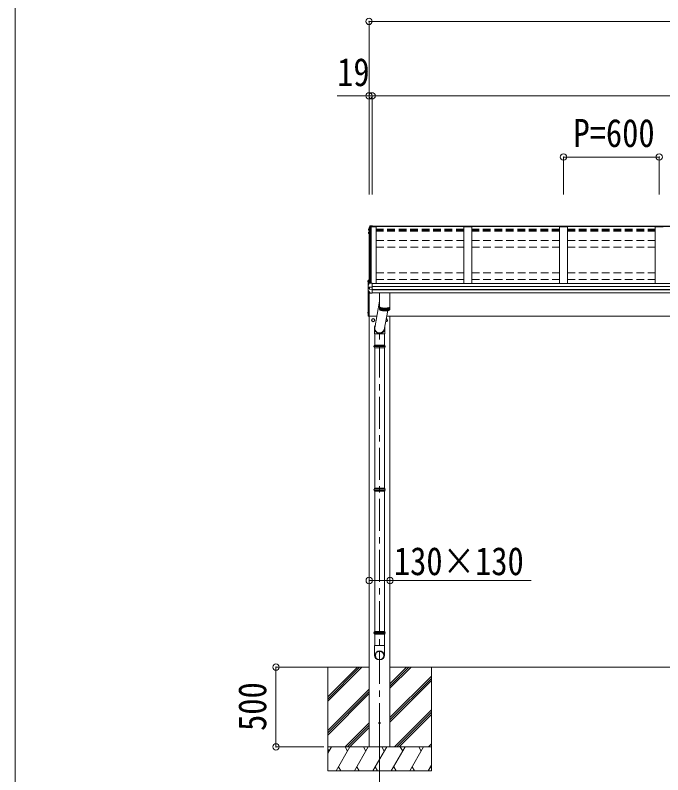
# Model space of a CAD drawing. Units: millimetres at full size, sheet at 1:40. Extents: x -11243 to 21331, y -7760 to 7760.
# Drawn here: x -11243 to -7183, y -4903 to -142 of the extents above; entities that cross this region are included whole.
import ezdxf
from ezdxf.enums import TextEntityAlignment as Align

# ---------------------------------------------------------------- set-up
doc = ezdxf.new("R2010")
doc.units = ezdxf.units.MM
doc.header["$LTSCALE"] = 40
doc.header["$PDMODE"] = 32
doc.header["$PDSIZE"] = 40
doc.linetypes.add('CHAIN1', pattern=[8, 5, -1, 1, -1])
doc.linetypes.add('DASHED1', pattern=[1.8, 1.2, -0.6])
for name, color, linetype, lineweight in [('0-0_0', 7, 'Continuous', 9), ('0-1_本体', 5, 'CHAIN1', 9), ('0-3_ELV2', 4, 'Continuous', 9), ('0-6_OTH_LINE', 6, 'Continuous', 9), ('0-9_OUTLINE', 7, 'Continuous', 9), ('8-0', 7, 'Continuous', 9), ('F-0_240', 7, 'Continuous', 9)]:
    doc.layers.add(name, color=color, linetype=linetype, lineweight=lineweight)
doc.styles.add('ＭＳ ゴシック', font='')
doc.styles.get('ＭＳ ゴシック').set_extended_font_data('MS Gothic')

msp = doc.modelspace()

# ---------------------------------------------------------------- linework, layer by layer
at = {"layer": '0-0_0'}
for p, q in [((-9023.55, -4228.3), (-9523.55, -4228.3)), ((-9283.55, -4414.28), (-9097.57, -4228.3)), ((-9283.55, -4428.42), (-9083.43, -4228.3)), ((-9283.55, -4442.56), (-9069.29, -4228.3)), ((-9283.55, -4230.43), (-9281.42, -4228.3)), ((-9283.55, -4228.3), (-9283.55, -4878.3)), ((-8893.55, -4228.3), (-1917.55, -4228.3)), ((-8893.55, -4360.93), (-8760.92, -4228.3)), ((-8893.55, -4346.79), (-8775.06, -4228.3)), ((-8893.55, -4332.65), (-8789.21, -4228.3)), ((-8633.55, -4228.3), (-8633.55, -4878.3)), ((-8893.55, -4544.78), (-8633.55, -4284.78)), ((-8893.55, -4558.92), (-8633.55, -4298.92)), ((-8893.55, -4573.06), (-8633.55, -4313.06)), ((-9283.55, -4626.41), (-9023.55, -4366.41)), ((-9283.55, -4640.55), (-9023.55, -4380.55)), ((-9283.55, -4654.7), (-9023.55, -4394.7)), ((-8864.95, -4728.3), (-8633.55, -4496.91)), ((-8850.8, -4728.3), (-8633.55, -4511.05)), ((-8836.66, -4728.3), (-8633.55, -4525.2)), ((-9173.31, -4728.3), (-9023.55, -4578.54)), ((-9159.17, -4728.3), (-9023.55, -4592.69)), ((-9145.03, -4728.3), (-9023.55, -4606.83)), ((-8652.81, -4728.3), (-8633.55, -4709.04)), ((-9283.55, -4728.3), (-8633.55, -4728.3)), ((-9283.55, -4768.4), (-9260.41, -4728.3)), ((-9275.41, -4754.28), (-9283.55, -4740.17)), ((-9231.54, -4878.3), (-9144.94, -4728.3)), ((-9159.94, -4754.28), (-9174.94, -4728.3)), ((-9116.07, -4878.3), (-9029.47, -4728.3)), ((-9044.47, -4754.28), (-9059.47, -4728.3)), ((-9000.6, -4878.3), (-8914, -4728.3)), ((-8929, -4754.28), (-8944, -4728.3)), ((-8885.13, -4878.3), (-8798.52, -4728.3)), ((-8813.53, -4754.28), (-8828.53, -4728.3)), ((-8769.66, -4878.3), (-8683.05, -4728.3)), ((-8713.06, -4728.3), (-8698.05, -4754.28)), ((-9216.54, -4852.32), (-9201.54, -4878.3)), ((-9101.07, -4852.32), (-9086.07, -4878.3)), ((-8985.6, -4852.32), (-8970.6, -4878.3)), ((-8870.13, -4852.32), (-8855.13, -4878.3)), ((-8754.66, -4852.32), (-8739.66, -4878.3)), ((-8654.19, -4878.3), (-8633.55, -4842.56)), ((-8639.19, -4852.32), (-8633.55, -4862.08)), ((-9283.55, -4878.3), (-8633.55, -4878.3))]:
    msp.add_line(p, q, dxfattribs=at)
at = {"layer": '0-0_0', "linetype": 'DASHED1'}
msp.add_line((-9036.05, -4728.3), (-8881.05, -4728.3), dxfattribs=at)
at = {"layer": '0-1_本体'}
for p, q in [((-8958.55, -4974.08), (-8958.55, -2108.17)), ((-8958.55, -4572.35), (-8958.55, -5014.74))]:
    msp.add_line(p, q, dxfattribs=at)
at = {"layer": '0-3_ELV2'}
for p, q in [((-9017.73, -1468.19), (-9016.53, -1468.13)), ((-9017.55, -1468.18), (-9017.55, -1822.16)), ((-9016.39, -1467.91), (-9016.75, -1465.44)), ((-9016.53, -1468.13), (-9016.75, -1466.64)), ((-9002.55, -1462.21), (-9016.71, -1462.98)), ((-9005.55, -1467.31), (-9016.39, -1467.91)), ((-9016.39, -1467.91), (-9016.39, -1468.34)), ((-9016.39, -1468.29), (-9005.55, -1468.29)), ((-9011.85, -1821.88), (-9011.85, -1468.29)), ((-9005.55, -1465.06), (-9005.55, -1468.29)), ((-9005.55, -1465.06), (-9002.55, -1465.06)), ((-1805.55, -1465.07), (-9005.55, -1465.07)), ((-1805.55, -1467.29), (-9005.55, -1467.29)), ((-9005.55, -1468.4), (-8980.55, -1468.4)), ((-9002.55, -1465.06), (-9002.55, -1462.21)), ((-8980.55, -1823.27), (-8980.55, -1468.4)), ((-8430.55, -1468.45), (-8430.55, -1823.27)), ((-8380.55, -1468.45), (-8430.55, -1468.45)), ((-8380.55, -1468.45), (-8380.55, -1823.27)), ((-7830.55, -1468.45), (-7830.55, -1823.27)), ((-7780.55, -1468.45), (-7830.55, -1468.45)), ((-7780.55, -1468.45), (-7780.55, -1823.27)), ((-7230.55, -1468.45), (-7230.55, -1823.27)), ((-7180.55, -1468.45), (-7230.55, -1468.45)), ((-9027.43, -1503.18), (-9027.43, -1507.23)), ((-9027.39, -1502.85), (-9027.4, -1502.91)), ((-9027.03, -1484.23), (-9027.03, -1488.25)), ((-9024.55, -1505.6), (-9026.38, -1505.95)), ((-9025.98, -1489.53), (-9024.55, -1489.8)), ((-9024.55, -1501.59), (-9025.69, -1501.73)), ((-9025.41, -1507.29), (-9024.55, -1507.12)), ((-9024.55, -1487.93), (-9025.12, -1487.82)), ((-9024.55, -1488.28), (-9025.12, -1488.17)), ((-9024.55, -1823.28), (-9024.55, -1485.56)), ((-9029.55, -1806.39), (-9030.53, -1806.56)), ((-9029.55, -1806.39), (-9029.55, -1814.21)), ((-9029.55, -1806.39), (-9029.05, -1806.48)), ((-9029.05, -1835.28), (-9029.05, -1803.12)), ((-9027.99, -1802.12), (-9025.05, -1802.3)), ((-9025.05, -1802.3), (-9025.05, -1824.56)), ((-9024.55, -1803.3), (-9024.55, -1823.28)), ((-9029.55, -1814.21), (-9030.53, -1814.04)), ((-9030.13, -1844.96), (-9030.13, -1838.46)), ((-9022.55, -1854.61), (-9029.79, -1856.01)), ((-9029.55, -1814.21), (-9029.05, -1814.12)), ((-9029.26, -1845.96), (-9029.33, -1845.94)), ((-9029.26, -1845.96), (-9029.25, -1845.96)), ((-9029.05, -1855.87), (-9029.05, -1845.99)), ((-9022, -1846.89), (-9028.38, -1846.1)), ((-9025.05, -1846.51), (-9025.05, -1855.09)), ((-9024.55, -1846.58), (-9024.55, -1855)), ((-9022.55, -1846.82), (-9022.55, -1860.62)), ((-9005.55, -1846.89), (-9020.35, -1846.98)), ((-9005.55, -1821.57), (-9005.55, -1885.05)), ((-1805.55, -1823.27), (-9005.55, -1823.27)), ((-1805.55, -1842.79), (-9005.55, -1842.79)), ((-1805.55, -1843.7), (-9005.55, -1843.7)), ((-9030.6, -1863.52), (-9030.6, -1856.99)), ((-9029.05, -1866.38), (-9029.05, -2028.48)), ((-9024.55, -1873.7), (-9024.55, -2028.3)), ((-9005.55, -1860.75), (-9020.35, -1860.54)), ((-9017.93, -1883.96), (-9017.92, -1883.98)), ((-9005.55, -1885.05), (-9017.14, -1884.42)), ((-1805.55, -1860.93), (-9005.55, -1860.93)), ((-1805.55, -1862.9), (-9005.55, -1862.9)), ((-1805.55, -1882.26), (-9005.55, -1882.26)), ((-9029.55, -2002.39), (-9030.53, -2002.56)), ((-9029.55, -2010.21), (-9030.53, -2010.04)), ((-9029.55, -2002.39), (-9029.55, -2010.21)), ((-9029.55, -2002.39), (-9029.05, -2002.48)), ((-9029.55, -2010.21), (-9029.05, -2010.12)), ((-8974.69, -2028.3), (-9024.55, -2028.3)), ((-9023.55, -2028.3), (-9023.55, -4728.3)), ((-3920.55, -2028.3), (-8913.73, -2028.3)), ((-8893.55, -2028.3), (-8893.55, -4728.3)), ((-9007.15, -2053.05), (-9007.05, -2053.05)), ((-9007.15, -2053.55), (-9007.05, -2053.55))]:
    msp.add_line(p, q, dxfattribs=at)
at = {"layer": '0-3_ELV2', "linetype": 'DASHED1'}
for p, q in [((-8430.55, -1483.84), (-8980.55, -1483.84)), ((-8430.55, -1490.22), (-8980.55, -1490.22)), ((-8430.55, -1492.2), (-8980.55, -1492.2)), ((-8430.55, -1495.97), (-8980.55, -1495.97)), ((-7830.55, -1483.84), (-8380.55, -1483.84)), ((-7830.55, -1490.22), (-8380.55, -1490.22)), ((-7830.55, -1492.2), (-8380.55, -1492.2)), ((-7830.55, -1495.97), (-8380.55, -1495.97)), ((-7780.55, -1483.84), (-7230.55, -1483.84)), ((-7780.55, -1490.22), (-7230.55, -1490.22)), ((-7780.55, -1492.2), (-7230.55, -1492.2)), ((-7780.55, -1495.97), (-7230.55, -1495.97)), ((-8980.55, -1554.46), (-8430.55, -1554.46)), ((-8380.55, -1554.46), (-7830.55, -1554.46)), ((-7780.55, -1554.46), (-7230.55, -1554.46)), ((-8980.55, -1596.97), (-8430.55, -1596.97)), ((-8380.55, -1596.97), (-7830.55, -1596.97)), ((-7780.55, -1596.97), (-7230.55, -1596.97)), ((-8980.55, -1757.24), (-8430.55, -1757.24)), ((-8380.55, -1757.24), (-7830.55, -1757.24)), ((-7780.55, -1757.24), (-7230.55, -1757.24)), ((-9031.63, -1808), (-9029.32, -1809.16)), ((-8980.55, -1799.75), (-8430.55, -1799.75)), ((-8380.55, -1799.75), (-7830.55, -1799.75)), ((-7780.55, -1799.75), (-7230.55, -1799.75)), ((-9031.63, -1812.6), (-9029.32, -1811.45)), ((-9029.32, -1809.16), (-9028.71, -1810.3)), ((-9029.32, -1811.45), (-9028.71, -1810.3)), ((-9031.63, -2004), (-9029.32, -2005.16)), ((-9031.63, -2008.6), (-9029.32, -2007.45)), ((-9029.32, -2005.16), (-9028.71, -2006.3)), ((-9029.32, -2007.45), (-9028.71, -2006.3))]:
    msp.add_line(p, q, dxfattribs=at)
at = {"layer": '0-3_ELV2'}
for points in [[(-9019.36, -1464.19), (-9023.6, -1474.8), (-9026.95, -1483.74), (-9027.02, -1484.02), (-9027.02, -1484.08)], [(-9019.36, -1467.76), (-9020.36, -1470.25), (-9021.34, -1472.74), (-9022.31, -1475.24), (-9023.27, -1477.75), (-9024.21, -1480.26), (-9025.14, -1482.78), (-9026.05, -1485.3), (-9026.95, -1487.82)], [(-9002.55, -1464.64), (-9016.75, -1465.44), (-9016.75, -1466.64), (-9017.87, -1466.7)], [(-9016.45, -1468.34), (-9016.53, -1467.78), (-9016.53, -1468.13)], [(-9027.4, -1502.86), (-9027.42, -1503.04), (-9027.43, -1503.18)], [(-9027.26, -1507.87), (-9025.79, -1510.41), (-9024.55, -1512.54)], [(-9027.02, -1484.08), (-9027.03, -1484.18), (-9027.03, -1484.24)], [(-9030.07, -1838.13), (-9030.12, -1838.34), (-9030.13, -1838.46)], [(-9022.19, -1817.32), (-9023.23, -1819.9), (-9024.25, -1822.49), (-9025.26, -1825.08), (-9026.25, -1827.68), (-9027.23, -1830.28), (-9028.19, -1832.89), (-9029.14, -1835.51), (-9030.07, -1838.13)], [(-9026.78, -1846.19), (-9028.02, -1846.14), (-9029.25, -1845.96)], [(-9022, -1846.89), (-9021.75, -1846.92), (-9021.61, -1846.93)], [(-9005.55, -1821.57), (-9019.55, -1822.25), (-9019.55, -1816.61), (-9021.32, -1816.7)], [(-9025.05, -1872.91), (-9025.05, -2029.3), (-9027.99, -2029.48)], [(-9025.05, -1872.91), (-9025.05, -2028.3), (-9024.55, -2028.3)], [(-8916.66, -2044.58), (-8910.05, -2048.39), (-8910.05, -2058.21), (-8918.55, -2063.12), (-8919.85, -2062.37)]]:
    msp.add_lwpolyline(points, dxfattribs=at)
msp.add_lwpolyline([(-8998.55, -2043.49), (-8990.05, -2048.39), (-8990.05, -2058.21), (-8998.55, -2063.12), (-9007.05, -2058.21), (-9007.05, -2048.39)], close=True, dxfattribs=at)
for centre, radius in [((-8998.55, -2053.3), 10), ((-8998.55, -2053.3), 8.5), ((-8959.05, -4578.3), 5)]:
    msp.add_circle(centre, radius, dxfattribs=at)
for centre, radius, start, end in [((-8555.62, -1654.75), 498.52, 158.04646, 160.43093), ((-9017.78, -1468.39), 1.7, 92.9577, 157.99775), ((-9017.13, -1465.56), 2.62, 80.76, 148.16555), ((-9017.71, -1468.49), 0.3, 92.95769, 158.00506), ((-9026.13, -1507.23), 1.3, 100.8784, 209.72862), ((-9026.13, -1503.13), 1.3, 99.76805, 169.97457), ((-9025.73, -1488.25), 1.3, 160.55137, 259.11062), ((-9025.68, -1504.06), 2.32, 92.65141, 119.69627), ((-9025.35, -1507.58), 0.299, 100.87832, 209.80871), ((-8592.79, -1258.97), 499.04, 209.85327, 210.09589), ((-8592.79, -1259.32), 499.04, 209.85327, 210.09589), ((-9025.06, -1487.87), 0.299, 160.48478, 259.11069), ((-9025.06, -1487.52), 0.3, 212.93591, 259.04607), ((-9025.55, -1810.3), 6.5, 149.36409, 210.63591), ((-9030.37, -1807.45), 0.9, 100, 149.36409), ((-9028.05, -1803.12), 1, 86.5, 180), ((-9030.37, -1813.15), 0.9, 210.63591, 260), ((-9029.6, -1856.99), 0.998, 100.914, 179.94879), ((-9029.13, -1844.96), 1, 180, 258.54639), ((-9021.27, -1817.7), 1, 92.95955, 157.94622), ((-9029.6, -1863.52), 1, 180, 210.67851), ((-8635.65, -1629.82), 459.05, 210.67556, 213.61643), ((-9022.9, -1844.27), 16.37, 271.41275, 274.51688), ((-9017.09, -1883.43), 1, 213.61937, 266.89265), ((-9025.55, -2006.3), 6.5, 149.36409, 210.63591), ((-9030.37, -2003.45), 0.9, 100, 149.36409), ((-9030.37, -2009.15), 0.9, 210.63591, 260), ((-9028.05, -2028.48), 1, 180, 273.5), ((-8998.55, -2053.3), 8.6, 111.25399, 128.74601), ((-8998.55, -2053.3), 8.6, 51.25399, 68.74601), ((-8918.55, -2053.3), 10, 261.70038, 77.9371), ((-8918.55, -2053.3), 8.5, 262.03259, 77.60489), ((-8918.55, -2053.3), 8.6, 51.25399, 68.74601), ((-8998.55, -2053.3), 8.6, 171.25399, 178.33419), ((-8998.55, -2053.3), 8.6, 181.66581, 188.74601), ((-8998.55, -2053.3), 8.6, 231.25399, 248.74601), ((-8998.55, -2053.3), 8.6, 291.25399, 308.74601), ((-8998.55, -2053.3), 8.6, 351.25399, 8.74601), ((-8918.55, -2053.3), 8.6, 291.25399, 308.74601), ((-8918.55, -2053.3), 8.6, 351.25399, 8.74601)]:
    msp.add_arc(centre, radius, start, end, dxfattribs=at)
for centre, major_axis, ratio, start_param, end_param in [((-9021.71, -1839.37), (-9.96, 2.12), 0.734427, 1.7356015, 1.8609052), ((-9021.55, -1860.42), (1, 0.195), 0.067217, 3.1284981, 3.4826308), ((-9021.71, -1868.15), (9.97, 1.96), 0.736539, 1.29146, 1.4167637)]:
    msp.add_ellipse(centre, major_axis=major_axis, ratio=ratio, start_param=start_param, end_param=end_param, dxfattribs=at)
at = {"layer": '0-6_OTH_LINE'}
for p, q in [((-9024.55, -181.39), (-9024.55, -1266.83)), ((-9024.55, -181.39), (-1786.55, -181.39)), ((-9024.55, -648), (-9224.77, -648)), ((-9024.55, -648), (-9024.55, -748.86)), ((-9005.55, -648), (-9024.55, -648)), ((-9005.55, -648), (-9005.55, -748.86)), ((-9005.55, -648), (-9005.55, -1266.83)), ((-7805.55, -1031.37), (-7805.55, -1266.83)), ((-7805.55, -1031.37), (-7205.55, -1031.37)), ((-7805.55, -1031.37), (-7805.55, -1266.83)), ((-7205.55, -1031.37), (-7205.55, -1266.83)), ((-7205.55, -1031.37), (-7205.55, -1266.83)), ((-9023.55, -3685.4), (-8893.55, -3685.4)), ((-9608, -4228.31), (-9309, -4228.31)), ((-9608, -4728.3), (-9608, -4228.31)), ((-9608, -4728.3), (-9309, -4728.3))]:
    msp.add_line(p, q, dxfattribs=at)
at = {"layer": '0-6_OTH_LINE', "lineweight": 18}
msp.add_line((-8893.55, -3685.4), (-8009.06, -3685.4), dxfattribs=at)
at = {"layer": '0-6_OTH_LINE'}
for p in [(-9024.55, -181.39), (-9024.55, -648), (-9005.55, -648), (-9005.55, -648), (-7805.55, -1031.37), (-7205.55, -1031.37), (-9023.55, -3685.4), (-8893.55, -3685.4), (-9608, -4228.31), (-9608, -4728.3)]:
    msp.add_point(p, dxfattribs=at)
at = {"layer": '0-9_OUTLINE'}
for p, q in [((-8958.05, -1882.26), (-8958.05, -1986.78)), ((-8894.05, -1882.26), (-8894.05, -1986.78)), ((-8958.05, -1935.67), (-8988.08, -2102.87)), ((-8956.7, -1973.71), (-8956.7, -1989.16)), ((-8955.17, -1974.76), (-8955.17, -1990.22)), ((-8953.08, -1975.76), (-8953.08, -1991.22)), ((-8950.45, -1976.68), (-8950.45, -1992.14)), ((-8947.35, -1977.51), (-8947.35, -1992.96)), ((-8943.83, -1978.21), (-8943.83, -1993.67)), ((-8939.97, -1978.78), (-8939.97, -1994.24)), ((-8935.83, -1979.21), (-8935.83, -1994.67)), ((-8931.5, -1979.49), (-8931.5, -1994.94)), ((-8907.49, -1993.53), (-8929.03, -2113.47)), ((-8927.06, -1979.6), (-8927.06, -1995.06)), ((-8922.6, -1979.56), (-8922.6, -1995.01)), ((-8918.2, -1979.35), (-8918.2, -1994.81)), ((-8913.95, -1978.99), (-8913.95, -1994.45)), ((-8909.94, -1978.48), (-8909.94, -1993.94)), ((-8906.24, -1993.29), (-8906.24, -1977.83)), ((-8902.92, -1992.51), (-8902.92, -1977.05)), ((-8900.05, -1976.16), (-8900.05, -1991.61)), ((-8897.69, -1990.61), (-8897.69, -1975.16)), ((-8895.87, -1974.07), (-8895.87, -1989.52)), ((-8894.64, -1988.34), (-8894.64, -1972.88)), ((-8991.16, -2108.07), (-8991.16, -2139.24)), ((-8991.16, -2139.24), (-8925.17, -2139.24)), ((-8988.55, -2139.24), (-8988.55, -2210.24)), ((-8928.55, -2139.24), (-8928.55, -2210.24)), ((-8925.17, -2107.66), (-8925.17, -2139.24)), ((-8920.55, -2219.24), (-8996.55, -2219.24)), ((-8925.95, -2212.24), (-8991.16, -2212.24)), ((-8925.95, -2226.24), (-8991.16, -2226.24)), ((-8926.55, -2210.24), (-8990.55, -2210.24)), ((-8990.55, -2210.24), (-8990.55, -2212.24)), ((-8990.55, -2226.24), (-8990.55, -2228.24)), ((-8926.55, -2228.24), (-8990.55, -2228.24)), ((-8988.55, -2228.24), (-8988.55, -3107.27)), ((-8928.55, -2228.24), (-8928.55, -3107.27)), ((-8926.55, -2210.24), (-8926.55, -2212.24)), ((-8926.55, -2226.24), (-8926.55, -2228.24)), ((-8920.55, -3116.27), (-8996.55, -3116.27)), ((-8925.95, -3109.27), (-8991.16, -3109.27)), ((-8925.95, -3123.27), (-8991.16, -3123.27)), ((-8926.55, -3107.27), (-8990.55, -3107.27)), ((-8990.55, -3107.27), (-8990.55, -3109.27)), ((-8990.55, -3123.27), (-8990.55, -3125.27)), ((-8926.55, -3125.27), (-8990.55, -3125.27)), ((-8988.55, -3125.27), (-8988.55, -4004.3)), ((-8928.55, -3125.27), (-8928.55, -4004.3)), ((-8926.55, -3107.27), (-8926.55, -3109.27)), ((-8926.55, -3123.27), (-8926.55, -3125.27)), ((-8920.55, -4013.3), (-8996.55, -4013.3)), ((-8925.95, -4006.3), (-8991.16, -4006.3)), ((-8925.95, -4020.3), (-8991.16, -4020.3)), ((-8926.55, -4004.3), (-8990.55, -4004.3)), ((-8990.55, -4004.3), (-8990.55, -4006.3)), ((-8990.55, -4020.3), (-8990.55, -4022.3)), ((-8926.55, -4022.3), (-8990.55, -4022.3)), ((-8988.55, -4022.3), (-8988.55, -4093.3)), ((-8928.55, -4022.3), (-8928.55, -4093.3)), ((-8926.55, -4004.3), (-8926.55, -4006.3)), ((-8926.55, -4020.3), (-8926.55, -4022.3)), ((-8990.4, -4093.3), (-8926.7, -4093.3)), ((-8990.4, -4093.3), (-8990.4, -4152.57)), ((-8926.7, -4093.3), (-8926.7, -4152.57))]:
    msp.add_line(p, q, dxfattribs=at)
for points in [[(-8926.05, -1978.65), (-8928.21, -1978.63), (-8930.37, -1978.57), (-8932.5, -1978.48), (-8934.6, -1978.35), (-8936.66, -1978.18), (-8938.67, -1977.97), (-8940.63, -1977.74), (-8942.52, -1977.47), (-8944.33, -1977.16), (-8946.07, -1976.83), (-8947.71, -1976.46), (-8949.25, -1976.07), (-8950.68, -1975.65), (-8952.01, -1975.21), (-8953.21, -1974.74), (-8954.29, -1974.26), (-8955.24, -1973.76), (-8956.06, -1973.24), (-8956.74, -1972.71), (-8957.29, -1972.17), (-8957.69, -1971.62), (-8957.94, -1971.06), (-8958.05, -1970.5), (-8958.05, -1970.36)], [(-8926.05, -1979.61), (-8928.21, -1979.59), (-8930.37, -1979.54), (-8932.5, -1979.44), (-8934.6, -1979.31), (-8936.66, -1979.14), (-8938.67, -1978.94), (-8940.63, -1978.7), (-8942.52, -1978.43), (-8944.33, -1978.13), (-8946.07, -1977.79), (-8947.71, -1977.43), (-8949.25, -1977.04), (-8950.68, -1976.62), (-8952.01, -1976.17), (-8953.21, -1975.71), (-8954.29, -1975.23), (-8955.24, -1974.72), (-8956.06, -1974.21), (-8956.74, -1973.67), (-8957.29, -1973.13), (-8957.69, -1972.58), (-8957.94, -1972.03), (-8958.05, -1971.47), (-8958.01, -1970.91), (-8958, -1970.85)], [(-8926.05, -1995.07), (-8928.21, -1995.05), (-8930.37, -1994.99), (-8932.5, -1994.9), (-8934.6, -1994.77), (-8936.66, -1994.6), (-8938.67, -1994.4), (-8940.63, -1994.16), (-8942.52, -1993.89), (-8944.33, -1993.58), (-8946.07, -1993.25), (-8947.71, -1992.88), (-8949.25, -1992.49), (-8950.68, -1992.07), (-8952.01, -1991.63), (-8953.21, -1991.17), (-8954.29, -1990.68), (-8955.24, -1990.18), (-8956.06, -1989.66), (-8956.74, -1989.13), (-8957.29, -1988.59), (-8957.69, -1988.04), (-8957.94, -1987.48), (-8958.05, -1986.92), (-8958.05, -1986.78)], [(-8926.05, -1979.35), (-8928.17, -1979.33), (-8930.28, -1979.28), (-8932.36, -1979.18), (-8934.42, -1979.06), (-8936.44, -1978.89), (-8938.4, -1978.69), (-8940.32, -1978.45), (-8942.16, -1978.18), (-8943.93, -1977.88), (-8945.62, -1977.55), (-8947.21, -1977.19), (-8948.71, -1976.81), (-8950.1, -1976.39), (-8951.38, -1975.96), (-8952.54, -1975.5), (-8953.58, -1975.02), (-8954.49, -1974.53), (-8955.26, -1974.02), (-8955.9, -1973.49), (-8956.35, -1973.03)], [(-8894.05, -1970.36), (-8894.06, -1970.5), (-8894.17, -1971.06), (-8894.42, -1971.62), (-8894.82, -1972.17), (-8895.36, -1972.71), (-8896.05, -1973.24), (-8896.87, -1973.76), (-8897.82, -1974.26), (-8898.9, -1974.74), (-8900.1, -1975.21), (-8901.43, -1975.65), (-8902.86, -1976.07), (-8904.4, -1976.46), (-8906.04, -1976.83), (-8907.77, -1977.16), (-8909.59, -1977.47), (-8911.48, -1977.74), (-8913.44, -1977.97), (-8915.45, -1978.18), (-8917.51, -1978.35), (-8919.61, -1978.48), (-8921.74, -1978.57), (-8923.89, -1978.63), (-8926.05, -1978.65)], [(-8894.11, -1970.85), (-8894.1, -1970.91), (-8894.06, -1971.47), (-8894.17, -1972.03), (-8894.42, -1972.58), (-8894.82, -1973.13), (-8895.36, -1973.67), (-8896.05, -1974.21), (-8896.87, -1974.72), (-8897.82, -1975.23), (-8898.9, -1975.71), (-8900.1, -1976.17), (-8901.43, -1976.62), (-8902.86, -1977.04), (-8904.4, -1977.43), (-8906.04, -1977.79), (-8907.77, -1978.13), (-8909.59, -1978.43), (-8911.48, -1978.7), (-8913.44, -1978.94), (-8915.45, -1979.14), (-8917.51, -1979.31), (-8919.61, -1979.44), (-8921.74, -1979.54), (-8923.89, -1979.59), (-8926.05, -1979.61)], [(-8895.76, -1973.03), (-8896.2, -1973.49), (-8896.84, -1974.02), (-8897.62, -1974.53), (-8898.53, -1975.02), (-8899.57, -1975.5), (-8900.73, -1975.96), (-8902.01, -1976.39), (-8903.4, -1976.81), (-8904.9, -1977.19), (-8906.49, -1977.55), (-8908.18, -1977.88), (-8909.95, -1978.18), (-8911.79, -1978.45), (-8913.7, -1978.69), (-8915.67, -1978.89), (-8917.69, -1979.06), (-8919.75, -1979.18), (-8921.83, -1979.28), (-8923.94, -1979.33), (-8926.05, -1979.35)], [(-8894.05, -1986.78), (-8894.06, -1986.92), (-8894.17, -1987.48), (-8894.42, -1988.04), (-8894.82, -1988.59), (-8895.36, -1989.13), (-8896.05, -1989.66), (-8896.87, -1990.18), (-8897.82, -1990.68), (-8898.9, -1991.17), (-8900.1, -1991.63), (-8901.43, -1992.07), (-8902.86, -1992.49), (-8904.4, -1992.88), (-8906.04, -1993.25), (-8907.77, -1993.58), (-8909.59, -1993.89), (-8911.48, -1994.16), (-8913.44, -1994.4), (-8915.45, -1994.6), (-8917.51, -1994.77), (-8919.61, -1994.9), (-8921.74, -1994.99), (-8923.89, -1995.05), (-8926.05, -1995.07)]]:
    msp.add_lwpolyline(points, dxfattribs=at)
for centre, radius, start, end in [((-8964.3, -2219.24), 27.75, 165.38917, 180), ((-8964.3, -2219.24), 27.75, 180, 194.61083), ((-8952.8, -2219.24), 27.75, 345.38921, 14.61081), ((-8964.3, -3116.27), 27.75, 165.38917, 180), ((-8964.3, -3116.27), 27.75, 180, 194.61083), ((-8952.8, -3116.27), 27.75, 345.38921, 14.61081), ((-8964.3, -4013.3), 27.75, 165.38917, 180), ((-8964.3, -4013.3), 27.75, 180, 194.61083), ((-8952.8, -4013.3), 27.75, 345.38921, 14.61081), ((-8959.4, -4152.57), 31, 180, 270), ((-8957.7, -4152.57), 31, 270, 0)]:
    msp.add_arc(centre, radius, start, end, dxfattribs=at)
for centre, major_axis, ratio, start_param, end_param in [((-8958.17, -2104.56), (33, -3.09), 0.972144, 2.6034367, 6.6213062), ((-8958.23, -2104.56), (29.65, -2.78), 0.991517, 3.1388818, 6.2831853)]:
    msp.add_ellipse(centre, major_axis=major_axis, ratio=ratio, start_param=start_param, end_param=end_param, dxfattribs=at)
for major_axis in [(28.29, 0), (25.83, 0)]:
    msp.add_ellipse((-8958.55, -4155.39), major_axis=major_axis, ratio=0.996195, dxfattribs=at)
at = {"layer": '8-0', "color": 6}
for q in [(-9005.55, -748.86), (-1805.55, -648)]:
    msp.add_line((-9005.55, -648), q, dxfattribs=at)
msp.add_point((-9005.55, -648), dxfattribs=at)
at = {"layer": 'F-0_240', "color": 5}
msp.add_line((-11242.74, 7760), (-11242.74, -7760), dxfattribs=at)

# ---------------------------------------------------------------- texts
at = {"layer": '0-6_OTH_LINE', "color": 7, "style": 'ＭＳ ゴシック', "width": 0.85}
for s, p in [('19', (-9224.45, -639.58)), ('P=600', (-7743.12, -1021.37)), ('130×130', (-8868.74, -3704.72))]:
    msp.add_text(s, height=176, dxfattribs=at).set_placement(p, align=Align.BOTTOM_LEFT)
msp.add_text('500', height=176, rotation=90, dxfattribs=at).set_placement((-9616, -4628.31), align=Align.BOTTOM_LEFT)

doc.saveas('drawing.dxf')
